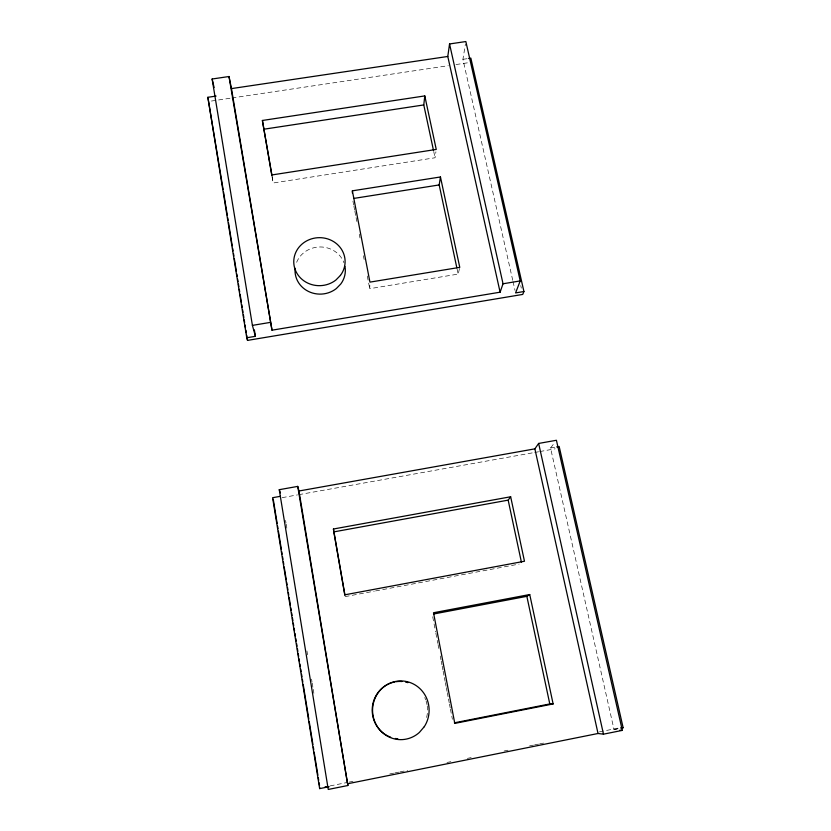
<?xml version="1.0" encoding="UTF-8"?>
<svg xmlns="http://www.w3.org/2000/svg" width="831" height="831" viewBox="0 0 831 831"><rect width="100%" height="100%" fill="white"/><g stroke="black" fill="none" stroke-linecap="round" stroke-linejoin="round"><path stroke-width="0.62" stroke-dasharray="4.16 3.12" d="M459.512 268.486L458.182 274.105L369.733 288.679L369.899 283.215M272.069 176.743L273.16 182.997L435.06 157.765L435.911 151.813M512.737 280.286L462.919 59.323L465.433 44.085M616.394 729.784L614.026 729.545L550.548 448.013L554.952 442.206M330.115 785.908L347.898 782.345M349.176 782.085L352.988 781.327M389.832 773.931L393.645 773.162M394.912 772.913L398.724 772.144M399.991 771.895L407.616 770.358M447.005 762.463L450.818 761.695M467.334 758.381L471.146 757.612M504.178 750.985L507.99 750.227M529.586 745.895L533.398 745.127M534.676 744.867L538.488 744.109M539.755 743.849L543.567 743.091M599.473 731.872L619.801 727.79M614.026 729.545L618.576 728.642M345.083 596.627L374.314 591.163M375.581 590.924L519.167 564.072M550.548 448.013L555.472 447.14M282.166 497.644L297.477 494.902M298.755 494.674L533.45 452.687M534.728 452.459L538.561 451.773M539.828 451.545L555.139 448.802M462.919 59.323L467.448 58.648M211.438 101.039L230.644 98.172M231.922 97.975L448.314 65.691M456.001 64.548L470.076 62.439M520.746 285.604L521.317 288.118M513.028 281.553L515.012 290.393M433.72 151.471L435.06 157.765M457.112 269.078L458.182 274.105M352.936 201.175L353.663 204.977M353.902 206.244L354.64 210.046M354.879 211.323L355.855 216.392M356.094 217.66L356.831 221.462M359.262 234.145L359.989 237.946M363.396 255.699L364.134 259.511M367.292 275.996L369.733 288.679M432.712 616.799L435.631 631.976M435.87 633.243L437.812 643.36M438.062 644.627L438.789 648.419M440.243 656.012L440.97 659.814M441.219 661.071L441.947 664.873M442.185 666.13L442.913 669.931M443.162 671.199L444.128 676.257M444.367 677.525L445.104 681.316M445.343 682.583L446.07 686.375M446.32 687.642L447.047 691.434M447.286 692.701L448.262 697.76M448.501 699.027L449.228 702.818M449.467 704.086L450.205 707.887M450.444 709.144L452.386 719.272M285.573 520.424L285.989 522.99M286.196 524.268L286.83 528.111M306.951 651.005L307.574 654.849M311.563 679.176L311.978 681.732M312.186 683.02L313.027 688.141M313.235 689.418L313.869 693.262M272.049 176.099L273.16 182.997M424.724 697.562A28.711 27.652 -89.4 0 1 425.68 699.837M426.095 701.021A28.711 27.652 -89.4 0 1 427.009 704.646M427.217 705.872A28.711 27.652 -89.4 0 1 427.446 712.115M427.342 713.351A28.711 27.652 -89.4 0 1 426.376 718.275M296.646 262.295A25.159 23.58 -1.8 0 1 320.569 246.963A25.159 23.58 -1.8 0 1 343.982 262.804"/><path stroke-width="1.25" d="M347.867 785.513L298.973 490.996L297.727 486.395L279.258 489.688L328.255 789.45L347.867 785.513L297.727 486.395M433.45 150.214L423.779 104.935L424.786 95.918L262.388 120.474L271.851 175.497M216.091 96.074L207.864 97.3L246.755 337.76L255.418 336.316L252.406 325.378L212.134 79.007L229.003 76.514L271.997 330.187L500.106 292.19L447.795 56.466L449.55 43.96L465.848 41.55L520.216 280.92L515.584 292.917L523.925 291.525L470.845 58.139L468.58 58.482M456.842 267.821L439.184 184.939L440.451 176.972L352.375 190.829L352.396 193.062M500.106 292.19L503.035 283.776L449.55 43.96M523.925 291.525L522.741 294.423L247.545 340.388L246.755 337.76M329.169 786.718L319.655 788.619L319.945 787.954M298.973 490.996L534.863 448.854L538.644 443.442L556.417 440.274L622.315 730.387L603.483 734.168L598.029 733.493L348.075 783.664M344.865 595.36L333.823 531.882L508.167 500.137L510.66 496.772L524.475 561.247L344.886 594.809L333.439 529.004L510.66 496.772M433.491 614.026L526.854 596.336L529.731 594.529L553.124 703.94L454.786 723.396L433.512 612.748L529.731 594.529M325.035 786.936L327.57 786.417M620.85 728.185L623.136 727.727L559.159 446.476L556.708 446.912M454.391 722.814L549.79 703.94L553.124 703.94M280.463 496.304L272.61 497.707L319.655 788.619M252.406 325.378L270.231 322.418M503.035 283.776L520.216 280.92M353.726 198.432L439.184 184.939M263.811 129.221L423.779 104.935M229.003 76.514L231.465 88.595L447.795 56.466M621.069 727.541L623.136 727.727M619.947 730.148L622.315 730.387M279.258 489.688L280.421 492.897M207.864 97.3L223.144 189.593M212.134 79.007L214.107 87.535M538.644 443.442L603.483 734.168M534.863 448.854L598.029 733.493M424.786 95.918L436.254 149.435L271.872 174.957L262.388 120.474M440.451 176.972L459.772 267.364L369.93 282.125L352.375 190.829M508.167 500.137L521.442 562.327M526.854 596.336L549.79 703.94M231.465 88.595L271.997 330.187M254.379 329.928L255.418 336.316M223.56 192.148L227.279 215.156M227.694 217.712L228.109 220.267M228.525 222.822L232.244 245.82M232.659 248.376L233.064 250.931M233.48 253.486L233.895 256.041M234.311 258.597L236.378 271.384M236.793 273.939L237.209 276.494M237.614 279.05L238.03 281.605M238.445 284.16L238.861 286.716M239.276 289.271L239.681 291.826M240.097 294.382L241.343 302.048M241.748 304.603L242.164 307.158M242.579 309.714L242.995 312.279M243.41 314.835L243.815 317.39M244.231 319.945L244.646 322.501M245.062 325.056L245.477 327.611M245.883 330.167L246.298 332.722M246.714 335.277L247.545 340.388M273.243 499.244L277.17 523.509M277.585 526.065L277.99 528.62M278.406 531.175L281.304 549.062M281.719 551.618L282.125 554.173M282.54 556.728L282.955 559.284M283.371 561.839L283.786 564.394M284.192 566.95L286.259 579.726M286.674 582.282L287.09 584.827M287.505 587.382L287.91 589.937M288.326 592.493L288.741 595.048M289.157 597.603L290.393 605.269M290.808 607.825L291.224 610.38M291.639 612.935L292.045 615.491M292.46 618.046L292.876 620.601M293.291 623.157L293.707 625.712M294.112 628.267L294.527 630.822M294.943 633.378L295.358 635.933M295.774 638.488L296.179 641.044M296.594 643.599L297.01 646.154M297.425 648.71L297.841 651.265M298.246 653.82L298.661 656.376M299.077 658.921L299.492 661.476M299.908 664.031L300.313 666.587M300.729 669.142L301.144 671.697M301.56 674.253L301.965 676.808M302.38 679.363L302.796 681.919M303.211 684.474L308.789 718.971M309.205 721.526L312.923 744.514M313.339 747.069L313.754 749.624M314.16 752.18L317.889 775.178M318.294 777.733L318.709 780.288M319.125 782.844L319.54 785.399M333.439 529.004L333.823 531.882M405.528 682.033A28.711 27.652 -89.4 0 1 407.855 682.656M397.779 738.769A28.711 27.652 -89.4 0 1 395.379 738.468M390.674 737.222A28.711 27.652 -89.4 0 1 372.288 707.939A28.711 27.652 -89.4 0 1 394.808 681.919M395.982 681.721A28.711 27.652 -89.4 0 1 401.965 681.513M344.969 266.377A25.159 23.58 -1.8 0 1 340.772 284.005L336.316 288.575A25.159 23.58 -1.8 0 1 308.405 291.421A25.159 23.58 -1.8 0 1 295.15 268.299M424.277 726.699L419.364 732.454A29.355 28.275 -89.6 0 1 373.649 718.379A29.355 28.275 -89.6 0 1 405.268 681.295A29.355 28.275 -89.6 0 1 424.277 726.699M340.44 275.393L335.89 280.037A25.678 24.006 -1.6 0 1 294.621 267.925A25.678 24.006 -1.6 0 1 323.934 238.019A25.678 24.006 -1.6 0 1 340.44 275.393"/></g></svg>
